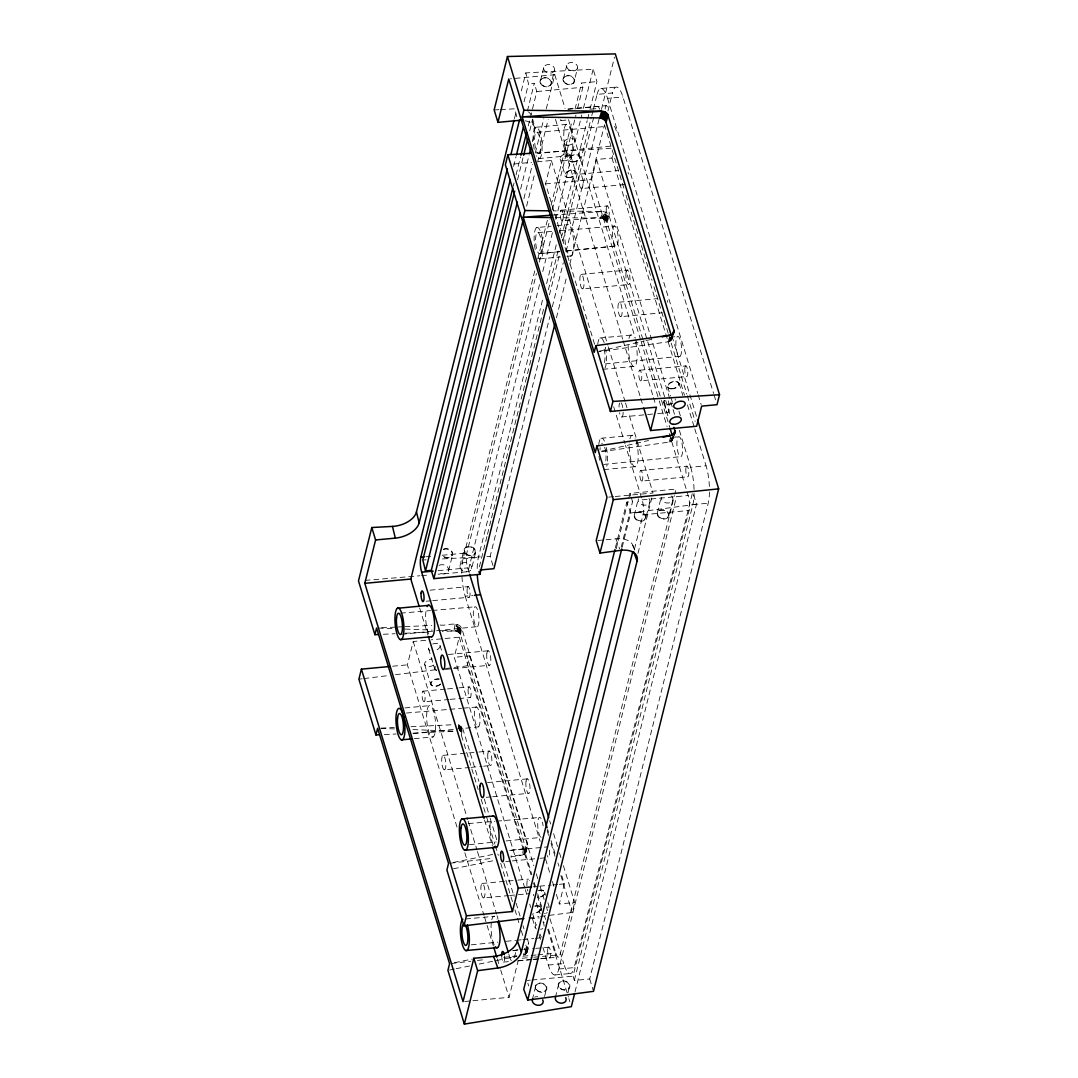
<?xml version="1.0" encoding="UTF-8"?>
<svg xmlns="http://www.w3.org/2000/svg" width="1078" height="1078" viewBox="0 0 1078 1078"><rect width="100%" height="100%" fill="white"/><g stroke="black" fill="none" stroke-linecap="round" stroke-linejoin="round"><path stroke-width="0.75" stroke-dasharray="5 3.75" d="M440.094 625.011C446.265 626.345 457.827 620.376 461.694 628.218L527.358 843.009C528.018 851.755 513.276 848.292 508.91 851.175M526.913 938.48C529.136 941.7 529.581 947.818 524.609 948.465L523.436 955.081C528.409 954.434 527.964 948.317 525.741 945.096M455.132 624.297L453.959 630.926L442.182 631.479M442.182 630.482L455.401 630.994L456.573 624.378M510.918 857.145C514.799 855.191 527.155 857.226 526.185 849.626L460.508 634.834L458.662 632.328L456.115 631.129L457.288 624.512M456.802 631.344L457.975 624.728M457.463 631.614L458.649 624.997M458.083 631.937L459.268 625.321M458.662 632.328L459.834 625.712M459.174 632.759L460.36 626.143M459.619 633.231L460.805 626.614M459.996 633.743L461.182 627.126M460.508 634.834L461.694 628.218M458.419 728.297L458.999 724.995L458.312 724.793M459.08 728.566L458.999 724.995M459.403 730.561L459.659 725.265M459.983 730.938L460.293 725.588M460.495 731.369L460.858 725.979M460.939 731.841L461.371 726.41M461.829 726.882L461.02 734.01L478.201 789.608M461.532 735.102L462.206 727.394M523.585 848.197L522.412 854.814L510.918 856.148M523.706 854.409L524.878 847.793M524.285 854.099L525.458 847.483M524.797 853.749L525.983 847.133M525.255 853.345L526.428 846.729M525.633 852.887L527.358 843.009M525.943 852.402L527.129 845.785M526.172 851.876L527.533 844.141M524.73 954.677L525.902 948.061M525.296 954.38L526.482 947.764M525.821 954.017L526.994 947.4M526.28 953.612L527.452 946.996M526.657 953.154L528.382 943.277M526.967 952.669L528.139 946.053M527.196 952.144L528.557 944.422M514.435 118.607L516.066 112.072M521.348 90.862L525.821 72.9L593.156 69.235L596.942 81.591L589.221 112.543M524.029 101.79L528.503 83.828L525.821 72.9M513.586 166.457L516.012 156.674M527.398 111.021L534.297 83.289L528.503 83.828M513.209 186.332L514.031 183.058M516.066 174.892L520.539 156.916M528.274 125.87L529.904 119.335M530.309 117.704L536.817 91.549L534.297 83.289M540.428 80.85L543.757 67.496M517.534 179.77L523.221 156.93M529.729 130.815L532.168 121.032A21.331 12.761 -13.8 0 0 532.424 119.294M520.634 189.068L529.163 154.801M532.411 141.744L534.85 131.947L532.168 121.032M551.181 83.585A5.552 4.231 14 0 0 544.026 77.98A5.552 4.231 14 0 0 542.207 85.095A5.552 4.231 14 0 0 551.181 83.585L554.51 70.232A5.552 4.231 14 0 0 547.354 64.626A5.552 4.231 14 0 0 545.522 71.741A5.552 4.231 14 0 0 554.51 70.232M457.005 827.082L407.403 664.856L413.224 641.491L429.664 639.955M523.908 198.608L532.438 164.368M535.281 152.955L543.811 118.715M546.25 108.932L554.779 74.692L510.406 78.829M526.616 206.127L534.755 173.45M537.612 162.01L548.19 119.523M563.444 78.707L566.772 65.354M448.596 570.774L452.585 554.752M594.598 344.259L545.562 183.866L551.37 160.501L538.232 161.727M574.197 81.429A5.552 4.231 14 0 0 567.041 75.837A5.552 4.231 14 0 0 565.209 82.939A5.552 4.231 14 0 0 574.197 81.429L577.512 68.076A5.552 4.231 14 0 0 570.37 62.484A5.552 4.231 14 0 0 568.537 69.585A5.552 4.231 14 0 0 577.512 68.076M460.023 565.694L464.025 549.672M461.815 573.253A26.707 7.182 84.7 0 1 463.041 558.795L534.877 270.403M537.72 259.003L547.462 219.899M551.114 205.224L572.216 120.507M575.059 109.094L581.554 83.033L596.942 81.591M469.173 572.714L467.704 567.89A10.659 2.87 84.7 0 1 466.841 552.96L536.44 273.542M539.296 262.102L549.874 219.616M552.327 209.806L575.935 115.036M577.552 108.501L582.848 87.251L581.554 83.033M539.512 284.579L467.987 571.704L438.126 574.224M542.773 271.521L552.515 232.376M555.776 219.319L581.783 114.915M583.4 108.379L593.156 69.235M471.612 568.632A5.969 4.568 14 0 0 463.904 562.595A5.969 4.568 14 0 0 461.936 570.249A5.969 4.568 14 0 0 471.612 568.632L475.6 552.61A5.969 4.568 14 0 0 467.906 546.573A5.969 4.568 14 0 0 465.925 554.227A5.969 4.568 14 0 0 475.6 552.61M477.19 568.497A26.707 7.182 84.7 0 1 478.416 557.366L542.962 298.296M546.613 283.635L556.356 244.531M559.186 233.117L587.2 120.696M587.604 119.065L588.817 114.174M524.824 888.124L454.242 657.297L459.255 637.192L431.308 639.793M479.373 566.866L487.081 535.901M487.485 534.27L491.137 519.609M491.541 517.979L544.296 306.192M548.352 289.901L558.498 249.166M561.342 237.766L591.377 117.206M591.782 115.575L592.994 110.697M593.399 109.067L597.05 94.406L612.439 92.964A26.707 7.182 84.7 0 1 622.922 96.939L713.596 393.483M549.443 294.954L559.617 254.112M562.878 241.041L593.803 116.869M492.996 565.586L490.153 556.329L549.888 316.528M552.327 306.745L563.295 262.695M566.139 251.282L599.058 119.146M601.497 109.363L614.5 57.161M531.036 874.837L467.138 665.854L469.631 655.869L454.242 657.297M556.437 317.794L566.988 275.429M569.831 264.029L604.327 125.547M607.979 110.886L612.439 92.964M640.615 339.961L591.579 179.581L596.592 159.463L611.967 158.035L613.032 153.75M615.363 547.88L626.749 502.186L632.543 501.647L631.277 497.51M514.422 957.399L516.456 949.233M616.171 548.931L630.01 493.387L676.041 489.089L674.815 493.993M472.905 1000.707L509.059 997.339L517.992 961.468M621.171 547.301L632.543 501.647M622.168 547.26L630.711 512.993L626.749 502.186M634.268 515.122L638.257 499.101M634.47 549.093L643.014 514.772A10.659 2.87 84.7 0 0 642.151 499.828L625.483 445.308M645.843 518.06A5.969 4.568 14 0 0 638.149 512.037A5.969 4.568 14 0 0 636.168 519.69A5.969 4.568 14 0 0 645.843 518.06L649.832 502.038M638.001 553.324L651.813 497.888M532.343 999.643L535.672 986.303M563.403 865.661L574.682 902.529L559.293 903.97L564.306 883.866L561.854 875.835M657.284 512.98L661.272 496.958M544.565 996.449L546.425 989.025A5.552 4.231 14 0 0 539.269 983.419A5.552 4.231 14 0 0 537.437 990.534A5.552 4.231 14 0 0 546.425 989.025M668.859 515.917A5.969 4.568 14 0 0 661.151 509.881A5.969 4.568 14 0 0 659.184 517.534A5.969 4.568 14 0 0 668.859 515.917L672.847 499.896M533.745 957.197L560.048 954.731L674.41 495.624M540.55 916.421L572.189 912.527L574.682 902.529M542.948 947.427L548.338 965.066A26.707 7.182 84.7 0 0 558.835 969.041L676.512 496.581M555.359 997.5L558.687 984.147M567.958 992.811L569.427 986.882A5.552 4.231 14 0 0 562.285 981.276A5.552 4.231 14 0 0 560.452 988.378A5.552 4.231 14 0 0 569.427 986.882M558.835 969.041L574.21 967.599L692.305 493.508M709.459 492.067A26.707 7.182 84.7 0 1 708.233 503.197L589.706 978.972L574.331 980.414L573.038 976.183L689.044 510.473A10.659 2.87 84.7 0 0 688.182 495.543L669.061 432.992M574.331 980.414L692.844 504.639A26.707 7.182 84.7 0 0 694.084 493.508M574.992 991.989L696.496 504.234L693.181 493.428M670.408 340.917L671.756 339.152L671.756 336.942L670.408 340.917L668.064 341.82L599.125 351.644M601.78 451.682L669.088 442.088L672.254 440.39L672.78 437.223M555.21 217.608L600.635 218.201L602.777 211.49L606.227 212.366L608.733 214.616L670.503 416.081M600.635 218.201L602.05 218.349L604.192 211.638M602.05 218.349L602.75 218.524L604.893 211.827M642.879 339.435L607.103 222.418L603.437 218.78L605.58 212.07M604.084 219.077L606.227 212.366M604.704 219.44L606.847 212.73M605.27 219.845L607.413 213.148M605.782 220.303L607.925 213.592M606.227 220.801L608.369 214.091M606.604 221.327L608.733 214.616M607.103 222.418L609.245 215.721M668.064 341.82L669.344 337.791M669.33 341.497L670.61 337.468M669.896 341.227L671.19 337.212M670.853 340.54L672.146 336.511M671.23 340.122L672.389 336.969M671.756 339.152L672.605 336.471M669.088 442.088L670.368 438.059M670.354 441.764L671.634 437.735M670.92 441.508L672.632 436.132M671.432 441.185L672.712 437.156M671.877 440.808L673.171 436.792M672.254 440.39L673.534 436.361M672.766 439.42L673.763 436.213M599.045 351.239L644.321 340.971M645.938 340.608L650.802 339.503M601.686 451.143L648.579 440.511M453.447 862.427L495.853 853.816M453.461 868.774L494.506 860.46M454.471 962.694L472.407 959.056M513.195 950.783L518.087 949.785M449.553 970.038L454.485 969.041M456.129 968.704L470.897 965.713M479.104 964.055L516.861 956.415M630.711 512.993L696.496 504.234M358.893 679.194L362.221 678.776M363.892 678.574L388.875 675.502M395.532 674.68L437.169 669.546M445.497 668.522L467.138 665.854M528.894 917.863L538.879 916.623M450.2 863.222L492.862 858.25M451.224 963.503L470.911 961.199M477.473 960.444L485.679 959.487M503.736 957.385L516.861 955.849M538.205 153.467A10.659 2.87 84.7 0 0 539.849 138.59A10.659 2.87 84.7 0 0 534.715 136.65A10.659 2.87 84.7 0 0 538.205 153.467L612.25 145.988M539.229 253.734A10.659 2.87 84.7 0 0 540.873 238.858A10.659 2.87 84.7 0 0 535.739 236.917A10.659 2.87 84.7 0 0 539.229 253.734L559.226 251.713M565.896 251.039L615.902 245.986A10.066 2.708 84.7 0 0 617.451 231.945A10.066 2.708 84.7 0 0 612.614 230.113A10.066 2.708 84.7 0 0 615.902 245.986M539.97 253.667L559.954 251.646M566.624 250.972L616.603 245.919M679.989 356.346L603.357 364.094A10.659 2.87 84.7 0 0 603.667 346.927M603.64 464.429L681.013 456.614M401.717 634.282L477.433 626.628M413.48 733.471L478.457 726.895M469.469 844.64L496.136 841.945M506.134 840.934L541.143 837.39M471.234 944.84L497.888 942.145M506.215 941.31L515.5 940.366M516.214 940.299L522.17 939.693M522.884 939.625L533.826 938.507M535.496 938.332L540.496 937.833M536.817 91.549L582.848 87.251M600.904 88.504L616.279 87.062M597.05 94.406A26.707 7.182 84.7 0 1 607.547 98.367L622.922 96.939M567.783 109.107L597.374 106.345M568.227 109.201L606.415 105.631A5.377 1.442 84.7 0 1 608.086 110.131M590.906 109.161L595.838 108.703A10.659 2.87 84.7 0 1 599.691 109.255M561.005 120.574L567.958 119.927M535.577 127.285L567.365 124.32M538.501 158.614L570.289 155.65M513.573 164.031L531.656 162.347M579.964 174.124L618.287 170.553M545.562 183.866L591.579 179.581M581.325 188.61A7.344 1.981 84.7 0 0 582.457 178.382A7.344 1.981 84.7 0 0 578.926 177.048A7.344 1.981 84.7 0 0 581.325 188.61L626.21 184.419M561.032 210.237L607.44 205.911M562.029 220.855A5.377 1.442 84.7 0 0 562.851 213.35A5.377 1.442 84.7 0 0 560.264 212.379A5.377 1.442 84.7 0 0 562.029 220.855L608.423 216.516M535.254 249.584A15.874 4.272 84.7 0 1 536.601 227.566L551.127 226.205M557.083 225.652L568.389 224.588M539.526 258.895L560.506 256.928M566.974 256.335L571.313 255.917M580.988 274.391L627.531 270.052M582.336 288.891A7.344 1.981 84.7 0 0 583.481 278.65A7.344 1.981 84.7 0 0 579.951 277.315A7.344 1.981 84.7 0 0 582.336 288.891L628.878 284.538M619.122 302.204L657.445 298.633M620.483 316.689A7.344 1.981 84.7 0 0 621.615 306.462A7.344 1.981 84.7 0 0 618.085 305.128A7.344 1.981 84.7 0 0 620.483 316.689L662.081 312.809M599.988 337.98L631.775 335.015M602.912 369.323L634.699 366.345M639.577 370.226L685.985 365.9M640.575 380.844A5.377 1.442 84.7 0 0 641.41 373.352A5.377 1.442 84.7 0 0 638.823 372.368A5.377 1.442 84.7 0 0 640.575 380.844L686.969 376.518M621.507 416.97L656.017 413.75M657.661 413.588L668.037 412.618M601.012 438.261L632.799 435.296M603.936 469.59L635.724 466.626M640.601 470.507L687.009 466.168M679.409 430.365L690.688 467.232L706.063 465.804A26.707 7.182 84.7 0 1 709.418 487.62M641.599 481.111A5.377 1.442 84.7 0 0 642.421 473.619A5.377 1.442 84.7 0 0 639.847 472.636A5.377 1.442 84.7 0 0 641.599 481.111L687.993 476.786M608.652 497.133L613.584 496.675M615.228 496.513L653.025 492.996L628.474 412.685M642.151 499.828L688.182 495.543M692.844 504.639L708.233 503.197M643.014 514.772L689.044 510.473M597.859 540.496L604.435 539.889M606.079 539.728L615.956 538.811A21.344 12.518 -17 0 1 633.379 548.527M425.743 556.8L432.318 556.181M442.182 555.264L466.841 552.96M463.041 558.795L478.416 557.366M438.113 570.653L467.704 567.89M430.082 590.178L468.27 586.621M461.95 576.676A26.707 7.182 84.7 0 0 465.197 596.201L472.892 595.487M426.147 601.254L431.456 600.756M432.723 600.635L469.253 597.225M448.394 654.494L488.361 650.762M392.621 666.231L407.403 664.856M445.335 669.398L451.911 668.778M453.555 668.629L489.708 665.247M422.886 691.214L445.901 689.071M447.545 688.923L457.786 687.966M459.053 687.845L469.294 686.888M423.883 701.832A5.377 1.442 84.7 0 0 424.705 694.34A5.377 1.442 84.7 0 0 422.118 693.356A5.377 1.442 84.7 0 0 423.883 701.832L448.906 699.501M450.173 699.379L470.277 697.506M404.91 707.936L430.243 705.578M414.289 738.673L433.167 736.907M442.842 755.382L477.877 752.107M479.009 751.999L489.385 751.029M444.19 769.867A7.344 1.981 84.7 0 0 445.335 759.626A7.344 1.981 84.7 0 0 441.805 758.292A7.344 1.981 84.7 0 0 444.19 769.867L469.361 767.523M471.005 767.361L482.001 766.337M483.645 766.188L490.733 765.515M487.552 782.574L527.519 778.842M486.138 797.316L491.069 796.858M492.713 796.709L528.867 793.327M509.651 850.448L547.84 846.877M505.717 861.524L511.026 861.026M512.293 860.904L538.96 858.411M540.24 858.29L548.446 857.522M482.001 883.461L517.036 880.187M518.168 880.093L528.543 879.122M533.071 886.776L538.003 886.318M539.647 886.156L551.154 885.092M552.798 884.93L557.73 884.472M559.374 884.324L564.306 883.866M483.348 897.947A7.344 1.981 84.7 0 0 484.494 887.72A7.344 1.981 84.7 0 0 480.963 886.385A7.344 1.981 84.7 0 0 483.348 897.947L508.52 895.602M509.651 895.495L529.891 893.608M465.588 918.982L494.654 916.273M512.697 950.526L522.56 949.61M523.827 949.489L534.068 948.532M535.712 948.384L548.864 947.158M508.843 954.246L509.827 957.453L514.758 956.995M522.978 956.226L529.554 955.607M531.198 955.458L536.13 954.987M537.774 954.838L555.857 953.154A10.659 2.87 84.7 0 0 560.048 954.731M522.237 958.261L532.101 957.345M503.453 962.102L510.029 961.482M518.249 960.714L531.764 959.447M533.031 959.339L549.847 957.763M517.413 960.929L532.209 959.555M533.853 959.393L538.784 958.935M540.428 958.787L558.512 957.089M548.338 965.066L563.727 963.624A26.707 7.182 84.7 0 0 574.21 967.599M554.981 974.943L570.37 973.501M527.007 980.468L530.295 980.171M531.939 980.01L573.038 976.183M464.685 1001.475L471.261 1000.869M536.979 132.338L605.378 126.49M538.003 232.605L553.014 231.325M559.684 230.759L614.743 226.043M669.802 337.185L678.143 336.471M672.483 437.318L679.153 436.738M400.504 613.18L430.526 610.606M432.197 610.471L475.573 606.752M406.527 713.016L448.232 709.459M449.903 709.311L461.586 708.313M463.257 708.165L476.597 707.02M468.256 823.592L494.95 821.301M496.621 821.166L539.997 817.447M529.338 918.725L539.35 917.863M365.132 580.395L419.881 575.773M421.538 575.625L429.839 574.924M553.068 215.061L602.777 211.49L553.068 210.87M536.17 152.968L611.132 148.252M494.155 109.929L498.925 109.673M500.515 109.579L514.826 108.797L517.346 119.052M422.819 559.994L426.106 559.819M442.532 558.916L480.303 556.854M486.879 556.504L490.153 556.329M381.599 627.773L396.637 627.059M398.308 626.978L403.32 626.749M404.991 626.668L431.739 625.402M383.323 634.282L395.1 633.716M405.193 633.244L430.418 632.045M380.952 728.122L394.319 727.488M411.028 726.707L452.814 724.739M384.347 734.549L396.125 733.997M412.941 733.188L453.299 731.275M378.27 628.07L393.403 628.636M405.18 629.08L432.089 630.091M380.965 728.405L394.427 728.917M412.928 729.604L453.299 731.127M455.401 630.994L456.115 631.129M602.75 218.524L603.437 218.78M632.826 545.293L635.09 551.491M615.956 538.811L619.675 548.945M714.081 395.087L715.549 399.898M607.547 98.367L697.722 393.308M698.207 394.912L701.145 404.533M671.971 336.134L696.536 416.512M604.448 124.711L624.054 188.879M626.022 195.293L652.015 280.293M653.969 286.708L668.185 333.223M668.683 334.827L686.821 394.171M687.319 395.774L695.162 421.431M611.967 158.035L684.503 395.262M687.441 404.883L694.299 427.333M694.798 428.936L706.063 465.804M679.1 383.323L682.832 395.532M678.938 411.163L680.339 415.744M667.7 386.894L670.503 396.044M670.961 397.566L672.362 402.134M596.592 159.463L672.551 407.929M673.036 409.532L675.488 417.536M663.805 402.525L668.468 417.779M643.377 341.039L661.016 398.752M661.501 400.356L669.842 427.602M641.114 341.564L658.766 399.305M659.251 400.908L667.093 426.578M554.779 74.692L565.088 108.42M568.524 119.658L635.306 338.101M635.804 339.718L652.985 395.936M653.484 397.539L655.936 405.571M570.761 155.731L575.814 172.251M564.063 143.387L569.117 159.921M555.48 119.388L622.653 339.125M623.151 340.729L640.305 396.866M640.804 398.469L643.256 406.487M560.169 159.032L565.222 175.552M551.37 160.501L607.844 345.216M608.342 346.82L625.038 401.434M625.523 403.037L627.989 411.068M613.719 406.81L624.997 443.705M630.01 493.387L630.859 496.136M549.686 820.789L550.669 823.983M553.607 833.604L557.528 846.432M559.482 852.846L560.951 857.657M547.637 829.332L548.608 832.539M551.06 840.557L554.995 853.385M557.932 863.006L558.916 866.213M547.125 830.532L548.594 835.356M551.06 843.4L554.981 856.255M560.883 875.552L572.189 912.527M589.706 978.972L593.021 989.793M465.197 596.201L540.186 841.46M545.576 859.085L549.982 873.517M552.435 881.534L553.903 886.332M556.356 894.349L559.293 903.97M544.633 892.18L545.562 895.185M547.853 902.69L549.228 907.191M469.631 655.869L533.826 865.85M536.278 873.867L537.747 878.678M540.199 886.682L544.12 899.51M546.573 907.528L547.557 910.735M549.996 918.752L563.727 963.624M459.255 637.192L531.831 874.568M534.284 882.586L535.267 885.793M537.706 893.81L541.641 906.638M544.579 916.26L545.562 919.467M548.5 929.088L555.857 953.154M533.489 882.882L534.971 887.706M537.423 895.737L541.843 910.209M547.745 929.492L568.389 997.015M568.874 998.632L569.858 1001.839M540.738 907.811L541.655 910.816M536.345 902.987L539.108 912.001M525.309 889.727L526.778 894.538M529.716 904.159L530.699 907.366M532.653 913.767L536.089 924.991M539.027 934.613L540.496 939.423M532.451 918.631L535.2 927.646M439.999 645.372L442.33 652.999M462.718 728.485L478.888 781.388M484.278 799.014L489.668 816.652M490.153 818.256L497.025 840.692M503.884 863.141L514.166 896.802M516.133 903.202L520.054 916.03M522.992 925.652L523.975 928.859M481.138 799.216L486.043 815.251M486.528 816.855L494.856 844.101M495.354 845.704L498.292 855.326M500.744 863.343L512.508 901.814M514.961 909.832L518.868 922.647M521.321 930.664L522.79 935.475M419.652 607.952L427.993 635.252M484.467 819.967L492.323 845.664M428.599 648.943L434.663 668.764M527.856 983.23L528.692 985.979M424.705 664.574L430.755 684.409M413.224 641.491L467.663 819.509M468.148 821.113L476.975 849.99M477.473 851.593L496.594 914.144M497.079 915.748L498.063 918.955M464.861 852.779L484.022 915.424M484.507 917.028L493.347 945.945M497.281 958.787L500.219 968.421M500.718 970.038L509.059 997.339M532.707 119.173L535.025 128.565M439.096 565.344A5.969 4.568 14 0 1 447.505 566.988A5.969 4.568 14 0 1 446.238 573.415A5.969 4.568 14 0 1 437.911 571.394M534.23 149.316A15.874 4.272 84.7 0 1 535.928 127.137A15.874 4.272 84.7 0 1 542.086 147.268A15.874 4.272 84.7 0 1 536.17 155.677M528.463 111.91A21.331 12.761 -13.8 0 1 531.063 114.497M635.481 341.901A15.874 4.272 84.7 0 1 634.524 366.439A15.874 4.272 84.7 0 1 628.191 345.054M628.932 338.438A15.874 4.272 84.7 0 1 634.107 337.953M597.738 344.3A15.874 4.272 84.7 0 1 604.489 343.666M605.364 347.183A15.874 4.272 84.7 0 1 605.001 368.043M614.46 126.382A10.066 2.708 84.7 0 1 616.845 134.184M672.254 403.091A5.552 3.247 -17 0 1 665.921 403.94A5.552 3.247 -17 0 1 664.587 400.329M667.228 300.533A7.344 1.981 84.7 0 1 667.646 302.163M628.07 172.453A7.344 1.981 84.7 0 1 628.487 174.084M605.203 109.04A5.377 1.442 84.7 0 1 606.415 105.631M561.705 120.143A5.377 1.442 84.7 0 1 560.21 119.577M525.282 120.803A21.344 12.518 -17 0 1 534.863 131.947M675.205 398.968A5.969 3.503 -17 0 1 675.232 400.207M672.47 403.266A5.969 3.503 -17 0 1 665.638 404.183A5.969 3.503 -17 0 1 664.21 400.302M443.354 549.605A5.552 4.231 14 0 1 451.251 551.235A5.552 4.231 14 0 1 449.715 557.205A5.552 4.231 14 0 1 441.993 554.874M443.503 549.12A5.969 4.568 14 0 1 451.695 551.195A5.969 4.568 14 0 1 450.078 557.447A5.969 4.568 14 0 1 441.899 555.372M636.182 441.077A15.874 4.272 84.7 0 1 637.731 462.071A15.874 4.272 84.7 0 1 632.166 463.513A15.874 4.272 84.7 0 1 629.336 442.856M629.956 438.719A15.874 4.272 84.7 0 1 635.131 438.234M599.664 460.293A15.874 4.272 84.7 0 1 599.004 456.331M598.762 444.567A15.874 4.272 84.7 0 1 604.448 441.091M606.388 447.451A15.874 4.272 84.7 0 1 606.793 466.168M600.015 450.052A10.659 2.87 84.7 0 1 600.163 447.626M601.672 443.381A10.659 2.87 84.7 0 1 602.413 443.314M604.691 447.195A10.659 2.87 84.7 0 1 605.041 463.58M536.601 227.566A15.874 4.272 84.7 0 1 543.016 244.841A15.874 4.272 84.7 0 1 538.353 257.925M623.165 412.322A7.344 1.981 84.7 0 1 621.763 417.011A7.344 1.981 84.7 0 1 619.527 412.672M619.001 407.08A7.344 1.981 84.7 0 1 619.702 403.024M621.197 402.876A7.344 1.981 84.7 0 1 622.936 408.562M668.252 400.814A7.344 1.981 84.7 0 1 668.845 411.095A7.344 1.981 84.7 0 1 665.961 410.004A7.344 1.981 84.7 0 1 665.369 399.722M690.688 467.232A26.707 7.182 84.7 0 1 694.07 490.18M534.661 997.15A5.552 4.231 14 0 1 537.828 996.732M549.281 850.03A5.377 1.442 84.7 0 1 549.295 856.767A5.377 1.442 84.7 0 1 547.301 855.568M538.757 890.361A5.969 3.503 -17 0 1 545.104 893.136A5.969 3.503 -17 0 1 537.437 897.597M533.65 895.616A5.969 3.503 -17 0 1 533.623 894.363M534.863 905.992A5.969 3.503 -17 0 1 541.21 908.767A5.969 3.503 -17 0 1 533.543 913.241M428.707 633.797A15.874 4.272 84.7 0 1 426.362 608.733M538.798 890.603A5.552 3.247 -17 0 1 544.7 893.177A5.552 3.247 -17 0 1 537.572 897.327M534.904 906.248A5.552 3.247 -17 0 1 540.806 908.821A5.552 3.247 -17 0 1 533.677 912.972M540.401 836.784A10.066 2.708 84.7 0 1 538.178 819.617A10.066 2.708 84.7 0 1 543.123 825.856M493.118 844.492A15.874 4.272 84.7 0 1 490.786 819.428M547.152 912.689A5.552 3.247 -17 0 1 545.859 913.282M544.942 913.578A5.552 3.247 -17 0 1 544.471 913.686M540.321 913.335A5.552 3.247 -17 0 1 541.641 908.013M546.613 906.867A5.552 3.247 -17 0 1 548.473 907.366M542.84 928.549A5.552 3.247 -17 0 1 540.577 929.33M536.413 928.966A5.552 3.247 -17 0 1 537.747 923.657M543.137 922.566A5.552 3.247 -17 0 1 544.255 922.862M671.648 495.988A5.969 4.568 14 0 1 668.724 503.022A5.969 4.568 14 0 1 661.191 497.349M432.723 643.997A5.969 3.503 -17 0 1 439.945 645.237A5.969 3.503 -17 0 1 435.377 650.492M429.906 650.371A5.969 3.503 -17 0 1 428.505 648.013M433.787 665.059A5.969 3.503 -17 0 1 424.651 664.425A5.969 3.503 -17 0 1 432.305 659.022M648.943 498.481A5.969 4.568 14 0 1 644.954 505.232A5.969 4.568 14 0 1 638.378 498.723M541.425 937.051A10.066 2.708 84.7 0 1 540.024 933.993M543.164 921.394A10.066 2.708 84.7 0 1 544.147 926.137M436.603 670.112A5.552 3.247 -17 0 1 435.269 666.864M511.322 960.687A10.659 2.87 84.7 0 1 509.827 957.453M527.816 890.98A7.344 1.981 84.7 0 1 527.411 889.35M526.926 885.617A7.344 1.981 84.7 0 1 529.621 880.483M504.504 955.943A5.377 1.442 84.7 0 1 503.83 962.061A5.377 1.442 84.7 0 1 501.782 957.601M494.142 944.773A15.874 4.272 84.7 0 1 491.298 922.687M491.811 919.696A15.874 4.272 84.7 0 1 496.985 919.211M440.632 683.937A5.552 3.247 -17 0 1 433.302 685.945A5.552 3.247 -17 0 1 431.914 681.7A5.552 3.247 -17 0 1 439.096 679.194M440.619 684.328A5.969 3.503 -17 0 1 432.79 686.134A5.969 3.503 -17 0 1 431.658 681.525A5.969 3.503 -17 0 1 439.298 678.924M436.684 670.489A5.969 3.503 -17 0 1 435.296 666.204M684.84 368.07A5.377 1.442 84.7 0 0 686.592 376.545A5.377 1.442 84.7 0 0 687.427 369.053A5.377 1.442 84.7 0 0 684.84 368.07M563.996 130.734A15.874 4.272 84.7 0 0 569.184 155.758A15.874 4.272 84.7 0 0 571.636 133.618A15.874 4.272 84.7 0 0 563.996 130.734M676 340.54A10.066 2.708 84.7 0 0 679.288 356.414A10.066 2.708 84.7 0 0 680.851 342.373A10.066 2.708 84.7 0 0 676 340.54M671.19 388.592A5.552 3.247 -17 0 0 678.763 383.728A5.552 3.247 -17 0 0 670.246 383A5.552 3.247 -17 0 0 671.19 388.592M671.015 388.862A5.969 3.503 -17 0 0 679.167 383.62A5.969 3.503 -17 0 0 670.004 382.838A5.969 3.503 -17 0 0 671.015 388.862M466.208 554.011A5.552 4.231 14 0 0 475.182 552.502A5.552 4.231 14 0 0 468.041 546.896A5.552 4.231 14 0 0 466.208 554.011M625.968 273.017A7.344 1.981 84.7 0 0 628.366 284.592A7.344 1.981 84.7 0 0 629.498 274.351A7.344 1.981 84.7 0 0 625.968 273.017M606.294 208.081A5.377 1.442 84.7 0 0 608.046 216.557A5.377 1.442 84.7 0 0 608.881 209.051A5.377 1.442 84.7 0 0 606.294 208.081M568.133 177.654A5.969 3.503 -17 0 0 576.285 172.413A5.969 3.503 -17 0 0 567.122 171.631A5.969 3.503 -17 0 0 568.133 177.654M572.027 162.01A5.969 3.503 -17 0 0 580.18 156.782A5.969 3.503 -17 0 0 571.017 156A5.969 3.503 -17 0 0 572.027 162.01M677.024 440.808A10.066 2.708 84.7 0 0 680.312 456.681A10.066 2.708 84.7 0 0 681.875 442.64A10.066 2.708 84.7 0 0 677.024 440.808M537.167 990.749A5.969 4.568 14 0 0 546.829 989.132A5.969 4.568 14 0 0 539.135 983.096A5.969 4.568 14 0 0 537.167 990.749M560.183 988.607A5.969 4.568 14 0 0 569.844 986.99A5.969 4.568 14 0 0 562.15 980.953A5.969 4.568 14 0 0 560.183 988.607M565.02 231.002A15.874 4.272 84.7 0 0 570.195 256.025A15.874 4.272 84.7 0 0 572.661 233.899A15.874 4.272 84.7 0 0 565.02 231.002M568.308 177.385A5.552 3.247 -17 0 0 575.881 172.52A5.552 3.247 -17 0 0 567.365 171.793A5.552 3.247 -17 0 0 568.308 177.385M572.202 161.74A5.552 3.247 -17 0 0 579.775 156.889A5.552 3.247 -17 0 0 571.259 156.162A5.552 3.247 -17 0 0 572.202 161.74M685.864 468.351A5.377 1.442 84.7 0 0 687.616 476.813A5.377 1.442 84.7 0 0 688.451 469.321A5.377 1.442 84.7 0 0 685.864 468.351M563.255 160.865A5.552 3.247 -17 0 0 570.828 156A5.552 3.247 -17 0 0 562.312 155.272A5.552 3.247 -17 0 0 563.255 160.865M567.149 145.22A5.552 3.247 -17 0 0 574.722 140.356A5.552 3.247 -17 0 0 566.206 139.641A5.552 3.247 -17 0 0 567.149 145.22M525.97 781.82A7.344 1.981 84.7 0 0 528.355 793.381A7.344 1.981 84.7 0 0 529.5 783.154A7.344 1.981 84.7 0 0 525.97 781.82M473.444 610.822A10.066 2.708 84.7 0 0 476.732 626.695A10.066 2.708 84.7 0 0 478.282 612.654A10.066 2.708 84.7 0 0 473.444 610.822M541.924 85.31A5.969 4.568 14 0 0 551.586 83.693A5.969 4.568 14 0 0 543.891 77.656A5.969 4.568 14 0 0 541.924 85.31M564.939 83.154A5.969 4.568 14 0 0 574.601 81.537A5.969 4.568 14 0 0 566.907 75.514A5.969 4.568 14 0 0 564.939 83.154M486.811 653.726A7.344 1.981 84.7 0 0 489.196 665.301A7.344 1.981 84.7 0 0 490.328 655.06A7.344 1.981 84.7 0 0 486.811 653.726M467.124 588.79A5.377 1.442 84.7 0 0 468.876 597.266A5.377 1.442 84.7 0 0 469.712 589.76A5.377 1.442 84.7 0 0 467.124 588.79M487.822 754.007A7.344 1.981 84.7 0 0 490.22 765.569A7.344 1.981 84.7 0 0 491.352 755.341A7.344 1.981 84.7 0 0 487.822 754.007M468.148 689.058A5.377 1.442 84.7 0 0 469.9 697.533A5.377 1.442 84.7 0 0 470.736 690.041A5.377 1.442 84.7 0 0 468.148 689.058M426.875 711.992A15.874 4.272 84.7 0 0 432.049 737.015A15.874 4.272 84.7 0 0 434.515 714.876A15.874 4.272 84.7 0 0 426.875 711.992M474.468 711.089A10.066 2.708 84.7 0 0 477.743 726.963A10.066 2.708 84.7 0 0 479.306 712.922A10.066 2.708 84.7 0 0 474.468 711.089M547.718 949.327A5.377 1.442 84.7 0 0 549.47 957.803A5.377 1.442 84.7 0 0 550.306 950.311A5.377 1.442 84.7 0 0 547.718 949.327M636.451 519.461A5.552 4.231 14 0 0 645.426 517.966A5.552 4.231 14 0 0 638.284 512.36A5.552 4.231 14 0 0 636.451 519.461M659.466 517.319A5.552 4.231 14 0 0 668.441 515.81A5.552 4.231 14 0 0 661.299 510.204A5.552 4.231 14 0 0 659.466 517.319"/><path stroke-width="1.5" d="M643.741 408.09L650.6 430.54L696.631 426.241L701.643 406.136L717.018 404.695L719.511 394.71L615.309 53.9L507.455 56.514L523.895 110.252L601.753 111.223L605.203 112.099L607.722 114.335L673.898 330.245C675.124 336.444 665.355 335.581 662.121 336.942M673.939 427.306L675.084 431.631L674.06 435.404M514.031 120.237L416.458 511.929A21.331 12.761 -13.8 0 1 392.459 526.414L371.802 527.533L358.489 580.948L374.915 634.686L378.284 634.524M523.895 918.469L463.944 925.854L466.437 915.815L364.795 583.333L375.589 539.97L371.802 527.533M507.455 56.514L494.155 109.929L497.955 122.353L517.709 120.507A21.344 12.518 -17 0 1 522.884 120.466M389.333 666.541L361.399 669.142L358.893 679.194L375.939 734.953L379.308 734.792M497.955 122.353L508.762 78.99L610.404 411.473L656.421 407.174L650.6 430.54M374.915 634.686L376.586 628.002L448.556 863.424L446.898 870.094L463.944 925.854M531.184 153.292L507.859 154.76L505.366 164.799L607.008 497.281L596.201 540.657L600.001 553.081L620.2 550.4A21.331 12.222 -20.1 0 1 637.071 561.059L527.708 1000.088L593.493 991.329L718.662 488.86L697.52 419.733M375.589 539.97L395.343 538.124A21.344 12.518 -17 0 0 419.153 522.857L507.361 168.694M511.026 154.006L519.569 119.739M523.895 110.252L522.224 116.923L594.194 352.344L595.864 345.661L670.206 335.11M419.153 606.348L410.812 579.034L510.325 179.5M516.429 155.043L523.329 127.325M375.939 734.953L377.61 728.283L449.58 963.692L447.909 970.362L464.349 1024.1L571.34 1006.663L574.587 993.62M466.437 915.815L512.454 911.53L518.275 888.151L421.673 572.189A10.659 2.87 84.7 0 1 420.811 557.259L512.805 187.963M520.943 155.286L526.643 132.405M514.691 191.197L422.819 559.994L425.514 570.922L431.294 570.383L520.256 213.282M523.639 155.299L527.694 138.981M425.514 570.922L517.373 202.125M529.567 153.17L530.794 148.265M507.859 154.76L524.905 210.52L523.248 217.204L595.218 452.612L596.889 445.942L671.217 435.377L674.909 432.709M548.23 299.859L479.845 574.345L433.828 578.643L523.356 219.198M554.806 324.303L493.94 568.685L480.101 569.979M614.959 549.51L517.4 941.161A21.344 12.518 -17 0 1 493.603 956.415L473.848 958.261L463.041 1001.637L361.399 669.142M610.404 411.473L612.91 401.434L595.864 345.661M464.349 1024.1L477.648 970.685L473.848 958.261M600.001 553.081L613.315 499.666L596.889 445.942M477.648 970.685L497.834 968.004A21.331 12.222 -20.1 0 0 521.361 951.968L621.763 548.891M632.705 551.882L523.746 989.281L527.708 1000.088M599.611 117.92L601.753 111.223L522.224 116.923L599.611 117.92L603.074 118.809L605.58 121.046L671.271 335.339M601.025 118.081L603.168 111.371M601.726 118.257L603.869 111.546M602.413 118.499L604.556 111.802M603.074 118.809L605.203 112.099M603.68 119.173L605.823 112.462M604.246 119.577L606.388 112.867M604.758 120.035L606.901 113.325M605.203 120.52L607.345 113.823M605.58 121.046L607.722 114.335M606.092 122.151L608.221 115.44M672.618 334.261L673.898 330.245M672.78 335.393L674.073 331.364M673.629 434.542L674.922 430.513M674.235 434.326L675.084 431.631M663.132 437.21L671.217 435.377M613.315 499.666L718.662 488.86M420.811 557.259L424.099 556.949M421.673 572.189L433.181 571.124M364.795 583.333L410.812 579.034M474.428 595.339L480.586 594.76L548.702 817.582M397.432 608.275L429.219 605.297M400.356 639.604A15.874 4.272 84.7 0 0 402.808 617.465A15.874 4.272 84.7 0 0 395.168 614.581A15.874 4.272 84.7 0 0 400.356 639.604L432.143 636.626M401.38 739.872A15.874 4.272 84.7 0 0 403.832 717.746A15.874 4.272 84.7 0 0 396.192 714.849A15.874 4.272 84.7 0 0 401.38 739.872L411.068 738.969M461.842 818.97L493.63 816.006M464.766 850.299A15.874 4.272 84.7 0 0 467.219 828.16A15.874 4.272 84.7 0 0 459.592 825.276A15.874 4.272 84.7 0 0 464.766 850.299L496.554 847.335M518.275 888.151L531.427 886.924M465.79 950.567L497.578 947.602M551.41 215.182L523.248 217.204L551.842 217.567M612.91 401.434L719.511 394.71M524.905 210.52L549.753 210.83M633.675 551.801L637.071 561.059M517.4 941.161L521.361 951.968M493.603 956.415L497.834 968.004M670.327 429.206L672.281 435.62M478.982 571.529L479.845 574.345M469.671 574.318L547.139 827.729M431.294 570.383L433.828 578.643M428.492 636.855L483.982 818.364M492.821 847.281L512.454 911.53M498.548 920.558L508.358 952.642M493.832 947.549L496.783 957.183M416.458 511.929L419.153 522.857M392.459 526.414L395.343 538.124M542.733 999.778A5.552 4.231 14 0 1 537.612 1005.289A5.552 4.231 14 0 1 532.801 998.632M565.734 997.635A5.552 4.231 14 0 1 560.856 1003.173A5.552 4.231 14 0 1 555.628 996.813M427.131 606.577A15.874 4.272 84.7 0 1 434.151 618.556A15.874 4.272 84.7 0 1 431.038 636.734M492.525 816.1A15.874 4.272 84.7 0 1 498.952 833.388A15.874 4.272 84.7 0 1 494.276 846.473M480.586 594.76A26.707 7.182 84.7 0 1 477.325 575.248M498.036 922.054A15.874 4.272 84.7 0 1 499.828 941.296A15.874 4.272 84.7 0 1 495.301 946.74M467.353 924.924A15.874 4.272 84.7 0 1 468.148 948.68A15.874 4.272 84.7 0 1 461.276 939.989A15.874 4.272 84.7 0 1 462.866 919.238M465.063 924.937A10.659 2.87 84.7 0 1 467.542 942.495A10.659 2.87 84.7 0 1 462.462 938.305A10.659 2.87 84.7 0 1 464.268 924.291M501.647 956.213A5.377 1.442 84.7 0 1 502.456 951.483A5.377 1.442 84.7 0 1 504.275 954.596M673.184 424.328A5.969 3.503 -17 0 0 681.336 419.086A5.969 3.503 -17 0 0 672.173 418.304A5.969 3.503 -17 0 0 673.184 424.328M677.078 408.683A5.969 3.503 -17 0 0 685.231 403.455A5.969 3.503 -17 0 0 676.068 402.673A5.969 3.503 -17 0 0 677.078 408.683M479.939 786.105A7.344 1.981 84.7 0 0 482.338 797.68A7.344 1.981 84.7 0 0 483.47 787.439A7.344 1.981 84.7 0 0 479.939 786.105M500.677 853.345A5.377 1.442 84.7 0 0 502.429 861.821A5.377 1.442 84.7 0 0 503.264 854.328A5.377 1.442 84.7 0 0 500.677 853.345M396.569 617.627A10.659 2.87 84.7 0 0 400.059 634.443A10.659 2.87 84.7 0 0 401.703 619.567A10.659 2.87 84.7 0 0 396.569 617.627M440.781 658.025A7.344 1.981 84.7 0 0 443.179 669.6A7.344 1.981 84.7 0 0 444.311 659.359A7.344 1.981 84.7 0 0 440.781 658.025M421.107 593.089A5.377 1.442 84.7 0 0 422.859 601.564A5.377 1.442 84.7 0 0 423.681 594.059A5.377 1.442 84.7 0 0 421.107 593.089M460.993 828.335A10.659 2.87 84.7 0 0 464.47 845.139A10.659 2.87 84.7 0 0 466.127 830.276A10.659 2.87 84.7 0 0 460.993 828.335M397.593 717.908A10.659 2.87 84.7 0 0 401.083 734.724A10.659 2.87 84.7 0 0 402.727 719.848A10.659 2.87 84.7 0 0 397.593 717.908"/></g></svg>
